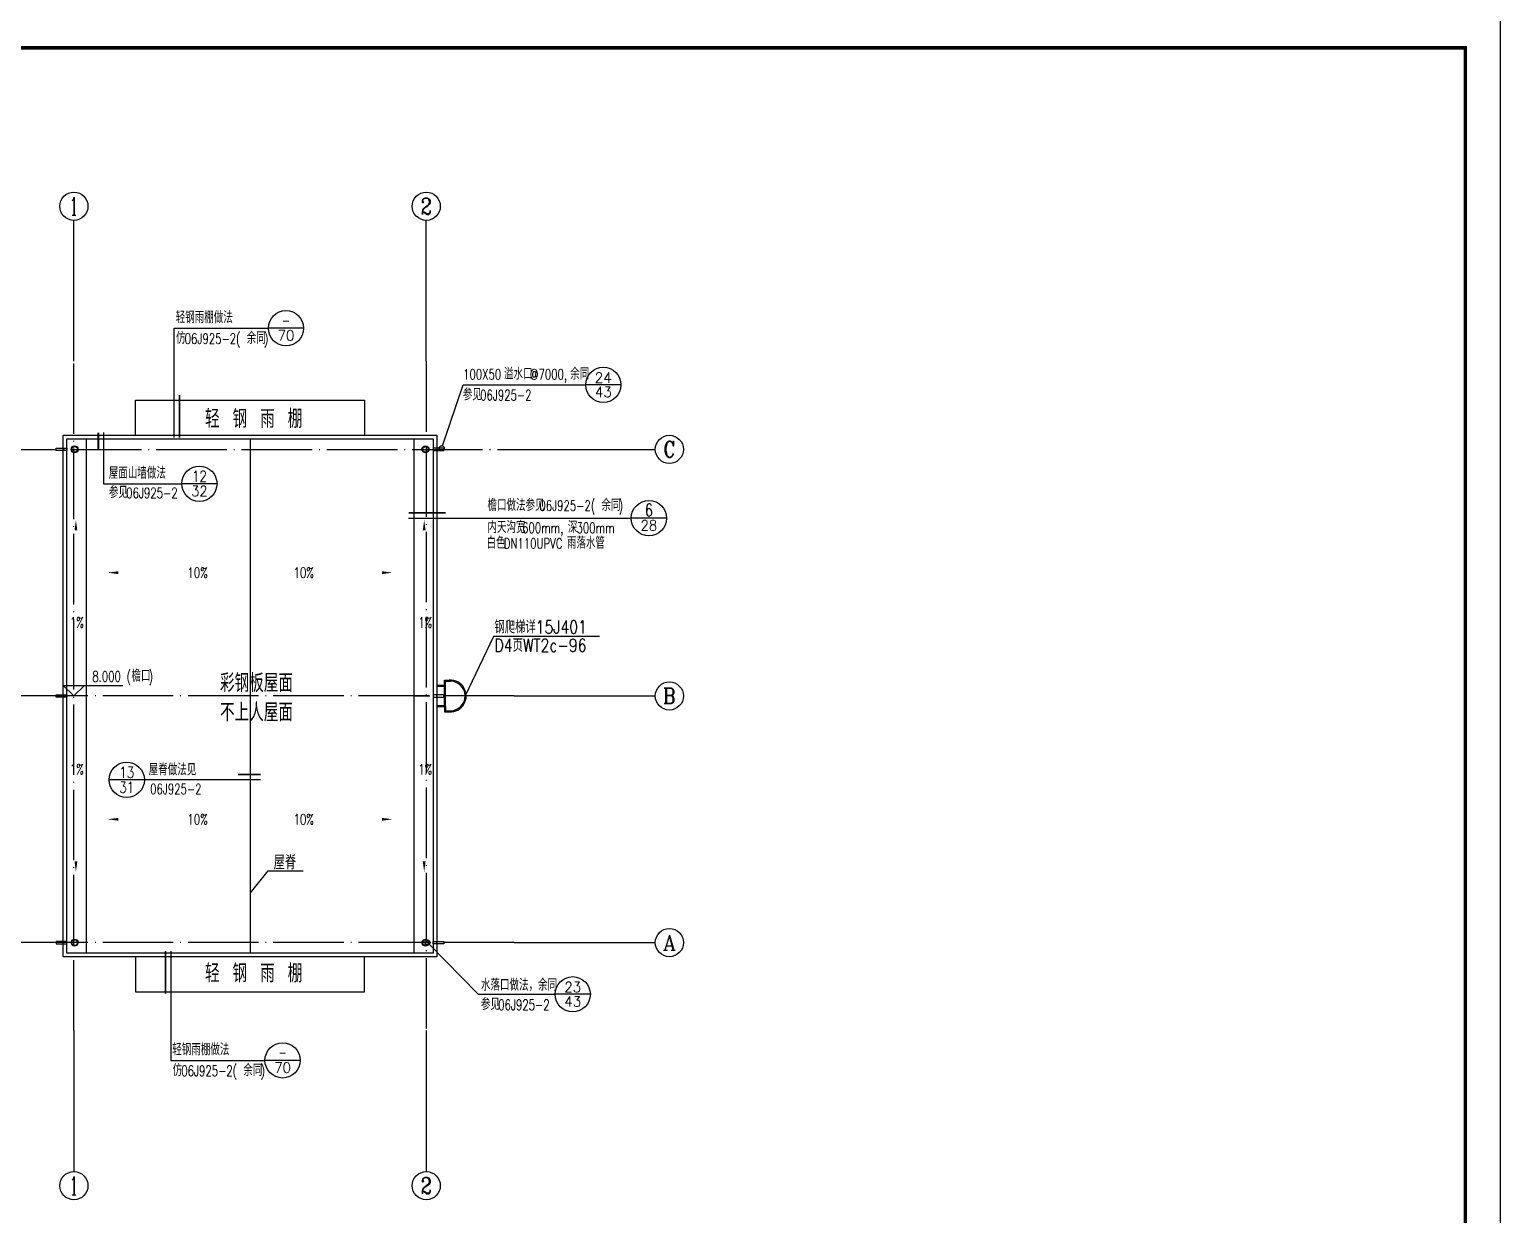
# Model space of a CAD drawing. Extents: x 5025702 to 7068445, y -422737 to 2032183.
# Drawn here: x 5068056 to 5109807, y -397453 to -363812 of the extents above; entities that cross this region are included whole.
import ezdxf
from ezdxf.enums import TextEntityAlignment as Align

# ---------------------------------------------------------------- set-up
doc = ezdxf.new("R2010")
doc.units = 0
doc.header["$LTSCALE"] = 1000
doc.header["$MEASUREMENT"] = 0
doc.linetypes.add('DOTE', pattern=[2.42, 2, -0.2, 0.02, -0.2])
doc.layers.get('0').update_dxf_attribs({"linetype": 'CONTINUOUS'})
for name, color, linetype in [('11', 134, 'CONTINUOUS'), ('AXIS', 3, 'CONTINUOUS'), ('AXIS_TEXT', 7, 'CONTINUOUS'), ('DIM_ELEV', 3, 'CONTINUOUS'), ('DIM_IDEN', 3, 'CONTINUOUS'), ('DIM_SYMB', 3, 'CONTINUOUS'), ('DOTE', 252, 'CONTINUOUS'), ('PUB_DIM', 3, 'CONTINUOUS'), ('PUB_TEXT', 7, 'CONTINUOUS'), ('PUB_TITLE', 4, 'CONTINUOUS'), ('雨水管', 5, 'CONTINUOUS')]:
    doc.layers.add(name, color=color, linetype=linetype)
doc.layers.add('_0', color=7, linetype='CONTINUOUS', lineweight=25)
doc.styles.add('_HZTXT', font='txt.shx', dxfattribs={"width": 0.8, "bigfont": 'HZTXT.shx'})
doc.styles.add('_TCH_AXIS', font='COMPLEX', dxfattribs={"bigfont": 'GBCBIG'})
doc.styles.add('_TCH_DIM', font='SIMPLEX', dxfattribs={"bigfont": 'GBCBIG'})
doc.styles.add('_TCH_LABEL', font='COMPLEX', dxfattribs={"bigfont": 'GBCBIG'})
doc.styles.add('COMPLEX', font='COMPLEX')

# ---------------------------------------------------------------- blocks, each defined once
blk = doc.blocks.new('_AXISO')
blk.add_circle((0, 0), 0.5)
at = {"layer": 'AXIS_TEXT', "style": 'COMPLEX', "width": 1.041667}
blk.add_attdef('A', text='', height=0.56, dxfattribs=at).set_placement((-0.25, -0.28), (0.25, -0.28), align=Align.FIT)

msp = doc.modelspace()

# ---------------------------------------------------------------- linework, layer by layer
for p, q in [((5079837.3, -382283.1), (5080017.3, -382283.1)), ((5079837.3, -382432.1), (5079837.3, -382283.1)), ((5079867.3, -382312.1), (5080002.6, -382312.1)), ((5079867.3, -382432.1), (5079867.3, -382312.1)), ((5079837.3, -383032.1), (5079837.3, -383181)), ((5079837.3, -383181), (5080017.3, -383181)), ((5079867.3, -383032.1), (5079867.3, -383152.1)), ((5079867.3, -383152.1), (5080002.6, -383152.1))]:
    msp.add_line(p, q)
for points in [[(5069667.3, -375432.1), (5069667.3, -390032.1)], [(5078967.3, -375432.1), (5078967.3, -390032.1)], [(5079617.3, -383032.1), (5079867.3, -383032.1), (5079867.3, -382432.1), (5079617.3, -382432.1)], [(5079617.3, -383002.1), (5079837.3, -383002.1), (5079837.3, -382462.1), (5079617.3, -382462.1)]]:
    msp.add_lwpolyline(points)
for radius, start, end in [(450, 266.17745, 93.82255), (420, 270, 90)]:
    msp.add_arc((5080002.6, -382732.1), radius, start, end)
at = {"layer": '11'}
for centre, radius in [((5069338.3, -375732.1), 100), ((5069338.3, -375732.1), 80), ((5079296.3, -375732.1), 100), ((5079296.3, -375732.1), 80), ((5069338.3, -389732.1), 100), ((5069338.3, -389732.1), 80), ((5079296.3, -389732.1), 100), ((5079296.3, -389732.1), 80)]:
    msp.add_circle(centre, radius, dxfattribs=at)
at = {"layer": '_0', "color": 0}
for p, q in [((5074317.3, -375432.1), (5074317.3, -390032.1)), ((5069667.3, -382732.1), (5069217.3, -382732.1)), ((5078967.3, -382732.1), (5079417.3, -382732.1))]:
    msp.add_line(p, q, dxfattribs=at)
for points in [[(5071067.3, -375332.1), (5071067.3, -374332.1), (5077567.3, -374332.1), (5077567.3, -375332.1)], [(5071067.3, -390132.1), (5071067.3, -391132.1), (5077567.3, -391132.1), (5077567.3, -390132.1)]]:
    msp.add_lwpolyline(points, dxfattribs=at)
for points in [[(5069017.3, -375332.1), (5079617.3, -375332.1), (5079617.3, -390132.1), (5069017.3, -390132.1)], [(5069117.3, -375432.1), (5079517.3, -375432.1), (5079517.3, -390032.1), (5069117.3, -390032.1)]]:
    msp.add_lwpolyline(points, close=True, dxfattribs=at)
at = {"layer": 'AXIS', "color": 0}
for p, q in [((5069317.3, -373232.1), (5069317.3, -369232.1)), ((5079317.3, -373232.1), (5079317.3, -369232.1)), ((5081817.3, -375732.1), (5085817.3, -375732.1)), ((5081817.3, -382732.1), (5085817.3, -382732.1)), ((5081817.3, -389732.1), (5085817.3, -389732.1)), ((5069317.3, -392232.1), (5069317.3, -396232.1)), ((5079317.3, -392232.1), (5079317.3, -396232.1))]:
    msp.add_line(p, q, dxfattribs=at)
at = {"layer": 'DIM_ELEV'}
for p, q in [((5069317.3, -382732.1), (5069017.3, -382432.1)), ((5069017.3, -382432.1), (5070711, -382432.1)), ((5069317.3, -382732.1), (5069617.3, -382432.1))]:
    msp.add_line(p, q, dxfattribs=at)
at = {"layer": 'DIM_IDEN'}
for p, q in [((5072164.9, -372293.5), (5074837.2, -372293.5)), ((5072164.9, -375398.1), (5072164.9, -372293.5)), ((5075837.2, -372293.5), (5074837.2, -372293.5)), ((5079779.7, -375631.2), (5080361.2, -373901)), ((5080361.2, -373901), (5083843.9, -373901)), ((5084843.9, -373901), (5083843.9, -373901)), ((5070162, -375254.7), (5070162, -376709.3)), ((5070162, -376709.3), (5072379.8, -376709.3)), ((5073379.8, -376709.3), (5072379.8, -376709.3)), ((5078814.9, -377685.5), (5081095.1, -377685.5)), ((5081095.1, -377685.5), (5085136.3, -377685.5)), ((5086136.3, -377685.5), (5085136.3, -377685.5)), ((5071318.3, -385112.6), (5070318.3, -385112.6)), ((5073600.1, -385112.6), (5071318.3, -385112.6)), ((5074614.1, -385112.6), (5073600.1, -385112.6)), ((5079403.5, -389781.7), (5080794, -391199.4)), ((5072068.5, -389971.4), (5072068.5, -393076)), ((5080794, -391199.4), (5082975, -391199.4)), ((5083975, -391199.4), (5082975, -391199.4)), ((5072068.5, -393076), (5074740.7, -393076)), ((5075740.7, -393076), (5074740.7, -393076))]:
    msp.add_line(p, q, dxfattribs=at)
at = {"layer": 'DIM_IDEN', "const_width": 50}
for points in [[(5072314.9, -375398.1), (5072314.9, -374188.3)], [(5070012, -375254.7), (5070012, -375731.3)], [(5078814.9, -377535.5), (5079867.4, -377535.5)], [(5074614.1, -384962.6), (5073976.8, -384962.6)], [(5071918.5, -389971.4), (5071918.5, -391181.2)]]:
    msp.add_lwpolyline(points, dxfattribs=at)
at = {"layer": 'DIM_IDEN'}
for centre, radius in [((5075337.2, -372293.5), 500), ((5084343.9, -373901), 500), ((5079756.9, -375699.3), 71.8), ((5072879.8, -376709.3), 500), ((5085636.3, -377685.5), 500), ((5070818.3, -385112.6), 500), ((5079354.8, -389732.1), 69.5), ((5083475, -391199.4), 500), ((5075240.7, -393076), 500)]:
    msp.add_circle(centre, radius, dxfattribs=at)
at = {"layer": 'DIM_SYMB'}
for points in [[(5069375.6, -380394.5, 0, 0, 0), (5069375.6, -377735.3, 0, 80, 0), (5069375.6, -378035.3, 0, 0, 0)], [(5079259.1, -380394.5, 0, 0, 0), (5079259.1, -377735.3, 0, 80, 0), (5079259.1, -378035.3, 0, 0, 0)], [(5072435.9, -379232.1, 0, 0, 0), (5070277.2, -379232.1, 0, 80, 0), (5070577.2, -379232.1, 0, 0, 0)], [(5076198.8, -379232.1, 0, 0, 0), (5078357.4, -379232.1, 0, 80, 0), (5078057.4, -379232.1, 0, 0, 0)], [(5069375.6, -385069.6, 0, 0, 0), (5069375.6, -387728.8, 0, 80, 0), (5069375.6, -387428.8, 0, 0, 0)], [(5079259.1, -385069.6, 0, 0, 0), (5079259.1, -387728.8, 0, 80, 0), (5079259.1, -387428.8, 0, 0, 0)], [(5072435.9, -386232.1, 0, 0, 0), (5070277.2, -386232.1, 0, 80, 0), (5070577.2, -386232.1, 0, 0, 0)], [(5076198.8, -386232.1, 0, 0, 0), (5078357.4, -386232.1, 0, 80, 0), (5078057.4, -386232.1, 0, 0, 0)]]:
    msp.add_lwpolyline(points, format="xyseb", dxfattribs=at)
at = {"layer": 'DOTE', "linetype": 'DOTE'}
for p, q in [((5069317.3, -392232.1), (5069317.3, -373232.1)), ((5079317.3, -373232.1), (5079317.3, -392232.1)), ((5066817.3, -375732.1), (5081817.3, -375732.1)), ((5081817.3, -382732.1), (5066817.3, -382732.1)), ((5081817.3, -389732.1), (5066817.3, -389732.1))]:
    msp.add_line(p, q, dxfattribs=at)
at = {"layer": 'PUB_DIM'}
for p, q in [((5081224.8, -381039.5), (5080422.5, -382726.3)), ((5074822.4, -387694.7), (5074317.3, -388324.6)), ((5074822.4, -387694.7), (5075823.2, -387694.7))]:
    msp.add_line(p, q, dxfattribs=at)
msp.add_lwpolyline([(5084231.7, -381039.5), (5081224.8, -381039.5), (5081224.8, -381039.5)], dxfattribs=at)
at = {"layer": 'PUB_TITLE', "color": 4}
msp.add_lwpolyline([(5025707.2, -422737.3), (5109807.2, -422737.3), (5109807.2, -363337.3), (5025707.2, -363337.3)], close=True, dxfattribs=at)
at = {"layer": 'PUB_TITLE', "color": 4, "const_width": 100}
msp.add_lwpolyline([(5028207.2, -421737.3), (5108807.2, -421737.3), (5108807.2, -364337.3), (5028207.2, -364337.3)], close=True, dxfattribs=at)
at = {"layer": '雨水管'}
for points in [[(5069117.3, -375699.3), (5069117.3, -375764.8), (5068817.3, -375764.8), (5068817.3, -375699.3)], [(5079517.3, -375699.3), (5079517.3, -375764.8), (5079817.3, -375764.8), (5079817.3, -375699.3)], [(5069117.3, -382699.3), (5069117.3, -382764.8), (5068817.3, -382764.8), (5068817.3, -382699.3)], [(5079517.3, -382699.3), (5079517.3, -382764.8), (5079817.3, -382764.8), (5079817.3, -382699.3)], [(5069117.3, -389764.8), (5069117.3, -389699.3), (5068817.3, -389699.3), (5068817.3, -389764.8)], [(5079517.3, -389764.8), (5079517.3, -389699.3), (5079817.3, -389699.3), (5079817.3, -389764.8)]]:
    msp.add_lwpolyline(points, close=True, dxfattribs=at)

# ---------------------------------------------------------------- block references
at = {"layer": 'AXIS', "color": 0}
ref = msp.add_blockref('_AXISO', (5069317.3, -368832.1), dxfattribs=dict(at, xscale=800, yscale=800, zscale=800))
ref.add_attrib('A', '1', dxfattribs={"layer": 'AXIS_TEXT', "color": 0, "height": 514.7, "style": '_TCH_AXIS'}).set_placement((5069207, -369089.4), (5069427.6, -369089.4), align=Align.FIT)
ref = msp.add_blockref('_AXISO', (5079317.3, -368832.1), dxfattribs=dict(at, xscale=800, yscale=800, zscale=800))
ref.add_attrib('A', '2', dxfattribs={"layer": 'AXIS_TEXT', "color": 0, "height": 465.9, "style": '_TCH_AXIS'}).set_placement((5079162, -369065), (5079472.7, -369065), align=Align.FIT)
ref = msp.add_blockref('_AXISO', (5086217.3, -375732.1), dxfattribs=dict(at, xscale=800, yscale=800, zscale=800))
ref.add_attrib('A', 'C', dxfattribs={"layer": 'AXIS_TEXT', "color": 0, "height": 455.7, "style": '_TCH_AXIS'}).set_placement((5086054.6, -375959.9), (5086380.1, -375959.9), align=Align.FIT)
ref = msp.add_blockref('_AXISO', (5086217.3, -382732.1), dxfattribs=dict(at, xscale=800, yscale=800, zscale=800))
ref.add_attrib('A', 'B', dxfattribs={"layer": 'AXIS_TEXT', "color": 0, "height": 435.3, "style": '_TCH_AXIS'}).set_placement((5086041.2, -382949.7), (5086393.5, -382949.7), align=Align.FIT)
ref = msp.add_blockref('_AXISO', (5086217.3, -389732.1), dxfattribs=dict(at, xscale=800, yscale=800, zscale=800))
ref.add_attrib('A', 'A', dxfattribs={"layer": 'AXIS_TEXT', "color": 0, "height": 425.2, "style": '_TCH_AXIS'}).set_placement((5086035.1, -389944.6), (5086399.6, -389944.6), align=Align.FIT)
ref = msp.add_blockref('_AXISO', (5069317.3, -396632.1), dxfattribs=dict(at, xscale=800, yscale=800, zscale=800))
ref.add_attrib('A', '1', dxfattribs={"layer": 'AXIS_TEXT', "color": 0, "height": 514.7, "style": '_TCH_AXIS'}).set_placement((5069207, -396889.4), (5069427.6, -396889.4), align=Align.FIT)
ref = msp.add_blockref('_AXISO', (5079317.3, -396632.1), dxfattribs=dict(at, xscale=800, yscale=800, zscale=800))
ref.add_attrib('A', '2', dxfattribs={"layer": 'AXIS_TEXT', "color": 0, "height": 465.9, "style": '_TCH_AXIS'}).set_placement((5079162, -396865), (5079472.7, -396865), align=Align.FIT)

# ---------------------------------------------------------------- texts
at = {"layer": 'PUB_DIM', "style": '_HZTXT', "width": 0.8}
for s, height, p in [('轻 钢 雨 棚', 517.24, (5073038.8, -375123.7)), ('钢爬梯详15J401', 365.69, (5081252.7, -380957.4)), ('D4页WT2c-96', 365.69, (5081252.7, -381479.4)), ('彩钢板屋面', 517.24, (5073465, -382622.7)), ('不上人屋面', 517.24, (5073465, -383456)), ('屋脊', 400, (5074986.4, -387656.3)), ('轻 钢 雨 棚', 517.24, (5073038.8, -390861.8))]:
    msp.add_text(s, height=height, dxfattribs=at).set_placement(p)
at = {"layer": 'PUB_TEXT', "style": '_TCH_DIM'}
for s, height, p in [('轻钢雨棚做法', 337.59, (5072207.1, -372151.2)), ('仿', 337.6, (5072216.6, -372737.3)), ('余同', 337.59, (5074222.3, -372737.3)), ('溢水口', 337.59, (5081524.5, -373752.4)), ('余同', 337.59, (5083401.8, -373752.4)), ('参见', 337.59, (5080355.9, -374341)), ('屋面山墙做法', 337.59, (5070307.9, -376568.6)), ('参见', 337.59, (5070312.4, -377117.4)), ('檐口做法参见', 337.59, (5081055.1, -377481.3)), ('余同', 337.59, (5084289.6, -377481.3)), ('内天沟宽', 337.59, (5081055.1, -378107)), ('深', 337.6, (5083338.1, -378107)), ('白色', 337.59, (5081028, -378550.9)), ('雨落水管', 337.59, (5083309.5, -378550.9)), ('檐口', 337.59, (5070951, -382327.1)), ('屋脊做法见', 337.59, (5071441.2, -384989.4)), ('水落口做法，余同', 337.59, (5080869.1, -391098.8)), ('参见', 337.59, (5080869.1, -391647.7)), ('轻钢雨棚做法', 337.59, (5072110.7, -392933.6)), ('仿', 337.6, (5072120.1, -393519.7)), ('余同', 337.59, (5074125.9, -393519.7))]:
    msp.add_text(s, height=height, dxfattribs=at).set_placement(p)
at = {"layer": 'PUB_TEXT', "style": '_TCH_DIM', "width": 0.705882}
for s, p in [('06J925-2(', (5072462.3, -372737.3)), (')', (5074713.8, -372737.3)), ('100X50', (5080364.5, -373752.4)), ('@7000,', (5082261.8, -373752.4)), ('06J925-2', (5080847.4, -374341)), ('06J925-2', (5070803.9, -377117.4)), ('06J925-2(', (5082529.6, -377481.3)), (')', (5084781.1, -377481.3)), ('600mm,', (5082038.1, -378107)), ('300mm', (5083583.8, -378107)), ('DN110UPVC', (5081519.5, -378550.9)), ('10%', (5072540.9, -379380.8)), ('10%', (5075553.8, -379380.8)), ('1%%%', (5069205.6, -380797)), ('1%%%', (5079089.1, -380797)), ('(', (5070811, -382327.1)), (')', (5071442.5, -382327.1)), ('8.000', (5069841, -382327.1)), ('1%%%', (5069205.6, -384964.6)), ('1%%%', (5079089.1, -384964.6)), ('06J925-2', (5071481.5, -385522.9)), ('10%', (5072540.9, -386380.8)), ('10%', (5075553.8, -386380.8)), ('06J925-2', (5081360.6, -391647.7)), ('06J925-2(', (5072365.9, -393519.7)), (')', (5074617.4, -393519.7))]:
    msp.add_text(s, height=297.5, dxfattribs=at).set_placement(p)
at = {"layer": 'PUB_TEXT', "style": '_TCH_LABEL'}
for s, height, p, p2 in [('70', 292.87, (5075100.1, -372645.4), (5075574.3, -372645.4)), ('24', 286.84, (5084098.1, -373841.6), (5084589.8, -373841.6)), ('43', 289.85, (5084102.4, -374250), (5084585.5, -374250)), ('12', 307.99, (5072667.2, -376651.5), (5073092.5, -376651.5)), ('32', 295.9, (5072647.3, -377063.9), (5073112.3, -377063.9)), ('6', 348, (5085520.3, -377630.1), (5085752.3, -377630.1)), ('28', 292.87, (5085399.2, -378037.3), (5085873.4, -378037.3)), ('13', 307.99, (5070605.7, -385054.8), (5071031, -385054.8)), ('31', 310.98, (5070611, -385481.2), (5071025.7, -385481.2)), ('23', 292.87, (5083237.9, -391140.5), (5083712.1, -391140.5)), ('43', 289.85, (5083233.5, -391548.4), (5083716.6, -391548.4)), ('70', 292.87, (5075003.6, -393427.8), (5075477.8, -393427.8))]:
    msp.add_text(s, height=height, dxfattribs=at).set_placement(p, p2, align=Align.FIT)
at = {"layer": 'PUB_TEXT', "style": '_TCH_LABEL', "width": 0.777778}
for p, p2 in [((5075221.2, -372238.2), (5075453.2, -372238.2)), ((5075124.7, -393020.6), (5075356.7, -393020.6))]:
    msp.add_text('-', height=348, dxfattribs=at).set_placement(p, p2, align=Align.FIT)

doc.saveas('drawing.dxf')
